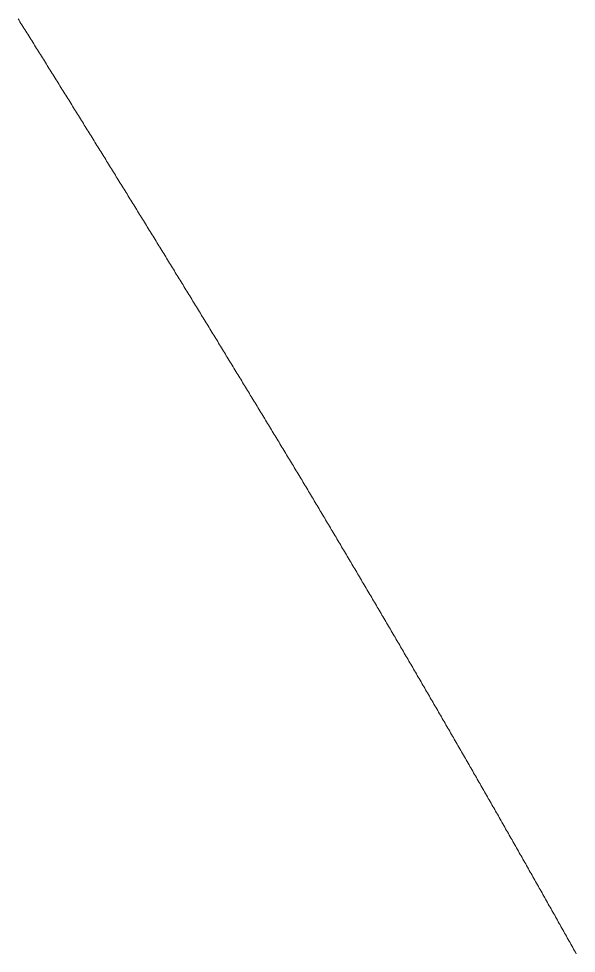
# Model space of a CAD drawing. Extents: x 174934 to 192674, y 648863 to 672607.
# Drawn here: x 180107 to 180137.2, y 661394.8 to 661445.5 of the extents above; entities that cross this region are included whole.
import ezdxf

# ---------------------------------------------------------------- set-up
doc = ezdxf.new("R2010")
doc.units = 0
doc.layers.add('pgesher', color=7, linetype='Continuous', lineweight=0)

msp = doc.modelspace()

# ---------------------------------------------------------------- linework, layer by layer
at = {"layer": 'pgesher', "flags": 128}
msp.add_lwpolyline([(180106.916, 661445.485), (180106.969, 661445.4), (180107.022, 661445.316), (180107.075, 661445.231), (180107.128, 661445.146), (180107.181, 661445.061), (180107.234, 661444.976), (180107.287, 661444.892), (180107.34, 661444.807), (180107.393, 661444.722), (180107.446, 661444.637), (180107.499, 661444.552), (180107.552, 661444.468), (180107.605, 661444.383), (180107.658, 661444.298), (180107.711, 661444.213), (180107.764, 661444.128), (180107.817, 661444.043), (180107.87, 661443.959), (180107.923, 661443.874), (180107.976, 661443.789), (180108.029, 661443.704), (180108.082, 661443.619), (180108.135, 661443.534), (180108.188, 661443.45), (180108.241, 661443.365), (180108.293, 661443.28), (180108.346, 661443.195), (180108.399, 661443.11), (180108.452, 661443.025), (180108.505, 661442.94), (180108.558, 661442.855), (180108.611, 661442.771), (180108.664, 661442.686), (180108.717, 661442.601), (180108.769, 661442.516), (180108.822, 661442.431), (180108.875, 661442.346), (180108.928, 661442.261), (180108.981, 661442.176), (180109.034, 661442.092), (180109.087, 661442.007), (180109.139, 661441.922), (180109.192, 661441.837), (180109.245, 661441.752), (180109.298, 661441.667), (180109.351, 661441.582), (180109.404, 661441.497), (180109.456, 661441.412), (180109.509, 661441.327), (180109.562, 661441.242), (180109.615, 661441.158), (180109.668, 661441.073), (180109.72, 661440.988), (180109.773, 661440.903), (180109.826, 661440.818), (180109.879, 661440.733), (180109.931, 661440.648), (180109.984, 661440.563), (180110.037, 661440.478), (180110.09, 661440.393), (180110.143, 661440.308), (180110.195, 661440.223), (180110.248, 661440.138), (180110.301, 661440.053), (180110.354, 661439.968), (180110.406, 661439.883), (180110.459, 661439.798), (180110.512, 661439.713), (180110.564, 661439.628), (180110.617, 661439.543), (180110.67, 661439.458), (180110.723, 661439.374), (180110.775, 661439.289), (180110.828, 661439.204), (180110.881, 661439.119), (180110.933, 661439.034), (180110.986, 661438.949), (180111.039, 661438.864), (180111.091, 661438.779), (180111.144, 661438.694), (180111.197, 661438.609), (180111.25, 661438.524), (180111.302, 661438.439), (180111.355, 661438.354), (180111.407, 661438.269), (180111.46, 661438.184), (180111.513, 661438.099), (180111.565, 661438.013), (180111.618, 661437.928), (180111.671, 661437.843), (180111.723, 661437.758), (180111.776, 661437.673), (180111.829, 661437.588), (180111.881, 661437.503), (180111.934, 661437.418), (180111.986, 661437.333), (180112.039, 661437.248), (180112.092, 661437.163), (180112.144, 661437.078), (180112.197, 661436.993), (180112.249, 661436.908), (180112.302, 661436.823), (180112.355, 661436.738), (180112.407, 661436.653), (180112.46, 661436.568), (180112.512, 661436.483), (180112.565, 661436.398), (180112.617, 661436.313), (180112.67, 661436.227), (180112.723, 661436.142), (180112.775, 661436.057), (180112.828, 661435.972), (180112.88, 661435.887), (180112.933, 661435.802), (180112.985, 661435.717), (180113.038, 661435.632), (180113.09, 661435.547), (180113.143, 661435.462), (180113.195, 661435.377), (180113.248, 661435.291), (180113.3, 661435.206), (180113.353, 661435.121), (180113.405, 661435.036), (180113.458, 661434.951), (180113.51, 661434.866), (180113.563, 661434.781), (180113.615, 661434.696), (180113.668, 661434.61), (180113.72, 661434.525), (180113.773, 661434.44), (180113.825, 661434.355), (180113.878, 661434.27), (180113.93, 661434.185), (180113.982, 661434.1), (180114.035, 661434.015), (180114.087, 661433.929), (180114.14, 661433.844), (180114.192, 661433.759), (180114.245, 661433.674), (180114.297, 661433.589), (180114.349, 661433.504), (180114.402, 661433.418), (180114.454, 661433.333), (180114.507, 661433.248), (180114.559, 661433.163), (180114.611, 661433.078), (180114.664, 661432.993), (180114.716, 661432.907), (180114.769, 661432.822), (180114.821, 661432.737), (180114.873, 661432.652), (180114.926, 661432.567), (180114.978, 661432.481), (180115.031, 661432.396), (180115.083, 661432.311), (180115.135, 661432.226), (180115.188, 661432.141), (180115.24, 661432.055), (180115.292, 661431.97), (180115.345, 661431.885), (180115.397, 661431.8), (180115.449, 661431.715), (180115.502, 661431.629), (180115.554, 661431.544), (180115.606, 661431.459), (180115.659, 661431.374), (180115.711, 661431.288), (180115.763, 661431.203), (180115.815, 661431.118), (180115.868, 661431.033), (180115.92, 661430.948), (180115.972, 661430.862), (180116.025, 661430.777), (180116.077, 661430.692), (180116.129, 661430.607), (180116.181, 661430.521), (180116.234, 661430.436), (180116.286, 661430.351), (180116.338, 661430.266), (180116.39, 661430.18), (180116.443, 661430.095), (180116.495, 661430.01), (180116.547, 661429.924), (180116.599, 661429.839), (180116.652, 661429.754), (180116.704, 661429.669), (180116.756, 661429.583), (180116.808, 661429.498), (180116.86, 661429.413), (180116.913, 661429.327), (180116.965, 661429.242), (180117.017, 661429.157), (180117.069, 661429.072), (180117.121, 661428.986), (180117.174, 661428.901), (180117.226, 661428.816), (180117.278, 661428.73), (180117.33, 661428.645), (180117.382, 661428.56), (180117.435, 661428.474), (180117.487, 661428.389), (180117.539, 661428.304), (180117.591, 661428.218), (180117.643, 661428.133), (180117.695, 661428.048), (180117.747, 661427.963), (180117.8, 661427.877), (180117.852, 661427.792), (180117.904, 661427.706), (180117.956, 661427.621), (180118.008, 661427.536), (180118.06, 661427.45), (180118.112, 661427.365), (180118.164, 661427.28), (180118.217, 661427.194), (180118.269, 661427.109), (180118.321, 661427.024), (180118.373, 661426.938), (180118.425, 661426.853), (180118.477, 661426.768), (180118.529, 661426.682), (180118.581, 661426.597), (180118.633, 661426.511), (180118.685, 661426.426), (180118.737, 661426.341), (180118.789, 661426.255), (180118.841, 661426.17), (180118.893, 661426.085), (180118.945, 661425.999), (180118.998, 661425.914), (180119.05, 661425.828), (180119.102, 661425.743), (180119.154, 661425.658), (180119.206, 661425.572), (180119.258, 661425.487), (180119.31, 661425.401), (180119.362, 661425.316), (180119.414, 661425.231), (180119.466, 661425.145), (180119.518, 661425.06), (180119.57, 661424.974), (180119.622, 661424.889), (180119.674, 661424.803), (180119.726, 661424.718), (180119.778, 661424.633), (180119.83, 661424.547), (180119.881, 661424.462), (180119.933, 661424.376), (180119.985, 661424.291), (180120.037, 661424.205), (180120.089, 661424.12), (180120.141, 661424.034), (180120.193, 661423.949), (180120.245, 661423.864), (180120.297, 661423.778), (180120.349, 661423.693), (180120.401, 661423.607), (180120.453, 661423.522), (180120.505, 661423.436), (180120.557, 661423.351), (180120.609, 661423.265), (180120.66, 661423.18), (180120.712, 661423.094), (180120.764, 661423.009), (180120.816, 661422.923), (180120.868, 661422.838), (180120.92, 661422.752), (180120.972, 661422.667), (180121.024, 661422.581), (180121.075, 661422.496), (180121.127, 661422.41), (180121.179, 661422.325), (180121.231, 661422.239), (180121.283, 661422.154), (180121.335, 661422.068), (180121.387, 661421.983), (180121.438, 661421.897), (180121.49, 661421.812), (180121.542, 661421.726), (180121.594, 661421.641), (180121.646, 661421.555), (180121.698, 661421.47), (180121.749, 661421.384), (180121.801, 661421.299), (180121.853, 661421.213), (180121.905, 661421.128), (180121.957, 661421.042), (180122.008, 661420.956), (180122.06, 661420.871), (180122.112, 661420.785), (180122.164, 661420.7), (180122.169, 661420.69), (180122.221, 661420.604), (180122.272, 661420.519), (180122.324, 661420.433), (180122.375, 661420.347), (180122.426, 661420.261), (180122.478, 661420.176), (180122.529, 661420.09), (180122.58, 661420.004), (180122.632, 661419.918), (180122.683, 661419.832), (180122.734, 661419.746), (180122.786, 661419.661), (180122.837, 661419.575), (180122.888, 661419.489), (180122.94, 661419.403), (180122.991, 661419.317), (180123.042, 661419.231), (180123.094, 661419.146), (180123.145, 661419.06), (180123.196, 661418.974), (180123.247, 661418.888), (180123.298, 661418.802), (180123.35, 661418.716), (180123.401, 661418.63), (180123.452, 661418.544), (180123.503, 661418.459), (180123.555, 661418.373), (180123.606, 661418.287), (180123.657, 661418.201), (180123.708, 661418.115), (180123.759, 661418.029), (180123.81, 661417.943), (180123.861, 661417.857), (180123.913, 661417.771), (180123.964, 661417.685), (180124.015, 661417.599), (180124.066, 661417.513), (180124.117, 661417.427), (180124.168, 661417.341), (180124.219, 661417.255), (180124.27, 661417.169), (180124.321, 661417.083), (180124.372, 661416.997), (180124.423, 661416.911), (180124.474, 661416.825), (180124.525, 661416.739), (180124.576, 661416.653), (180124.627, 661416.567), (180124.678, 661416.481), (180124.729, 661416.395), (180124.78, 661416.309), (180124.831, 661416.223), (180124.882, 661416.137), (180124.933, 661416.051), (180124.984, 661415.965), (180125.035, 661415.879), (180125.086, 661415.793), (180125.137, 661415.707), (180125.188, 661415.621), (180125.239, 661415.535), (180125.29, 661415.449), (180125.341, 661415.363), (180125.392, 661415.277), (180125.442, 661415.191), (180125.493, 661415.104), (180125.544, 661415.018), (180125.595, 661414.932), (180125.646, 661414.846), (180125.697, 661414.76), (180125.747, 661414.674), (180125.798, 661414.588), (180125.849, 661414.502), (180125.9, 661414.415), (180125.951, 661414.329), (180126.001, 661414.243), (180126.052, 661414.157), (180126.103, 661414.071), (180126.154, 661413.985), (180126.204, 661413.898), (180126.255, 661413.812), (180126.306, 661413.726), (180126.357, 661413.64), (180126.407, 661413.554), (180126.458, 661413.468), (180126.509, 661413.381), (180126.559, 661413.295), (180126.61, 661413.209), (180126.661, 661413.123), (180126.711, 661413.036), (180126.762, 661412.95), (180126.813, 661412.864), (180126.863, 661412.778), (180126.914, 661412.692), (180126.964, 661412.605), (180127.015, 661412.519), (180127.066, 661412.433), (180127.116, 661412.347), (180127.167, 661412.26), (180127.217, 661412.174), (180127.268, 661412.088), (180127.319, 661412.001), (180127.369, 661411.915), (180127.42, 661411.829), (180127.47, 661411.743), (180127.521, 661411.656), (180127.571, 661411.57), (180127.622, 661411.484), (180127.672, 661411.397), (180127.723, 661411.311), (180127.773, 661411.225), (180127.824, 661411.138), (180127.874, 661411.052), (180127.924, 661410.966), (180127.975, 661410.879), (180128.025, 661410.793), (180128.076, 661410.707), (180128.126, 661410.62), (180128.177, 661410.534), (180128.227, 661410.447), (180128.277, 661410.361), (180128.328, 661410.275), (180128.378, 661410.188), (180128.428, 661410.102), (180128.479, 661410.016), (180128.529, 661409.929), (180128.579, 661409.843), (180128.63, 661409.756), (180128.68, 661409.67), (180128.73, 661409.583), (180128.781, 661409.497), (180128.831, 661409.411), (180128.881, 661409.324), (180128.932, 661409.238), (180128.982, 661409.151), (180129.032, 661409.065), (180129.082, 661408.978), (180129.133, 661408.892), (180129.183, 661408.805), (180129.233, 661408.719), (180129.283, 661408.632), (180129.333, 661408.546), (180129.384, 661408.459), (180129.434, 661408.373), (180129.484, 661408.286), (180129.534, 661408.2), (180129.584, 661408.113), (180129.634, 661408.027), (180129.685, 661407.94), (180129.735, 661407.854), (180129.785, 661407.767), (180129.835, 661407.681), (180129.885, 661407.594), (180129.935, 661407.508), (180129.985, 661407.421), (180130.035, 661407.335), (180130.085, 661407.248), (180130.135, 661407.162), (180130.185, 661407.075), (180130.236, 661406.988), (180130.286, 661406.902), (180130.336, 661406.815), (180130.386, 661406.729), (180130.436, 661406.642), (180130.486, 661406.555), (180130.536, 661406.469), (180130.586, 661406.382), (180130.636, 661406.296), (180130.686, 661406.209), (180130.736, 661406.122), (180130.785, 661406.036), (180130.835, 661405.949), (180130.885, 661405.862), (180130.935, 661405.776), (180130.985, 661405.689), (180131.035, 661405.602), (180131.085, 661405.516), (180131.135, 661405.429), (180131.185, 661405.342), (180131.235, 661405.256), (180131.284, 661405.169), (180131.334, 661405.082), (180131.384, 661404.996), (180131.434, 661404.909), (180131.484, 661404.822), (180131.534, 661404.736), (180131.583, 661404.649), (180131.633, 661404.562), (180131.683, 661404.475), (180131.733, 661404.389), (180131.783, 661404.302), (180131.832, 661404.215), (180131.882, 661404.129), (180131.932, 661404.042), (180131.982, 661403.955), (180132.031, 661403.868), (180132.081, 661403.782), (180132.131, 661403.695), (180132.181, 661403.608), (180132.23, 661403.521), (180132.28, 661403.434), (180132.33, 661403.348), (180132.379, 661403.261), (180132.429, 661403.174), (180132.479, 661403.087), (180132.528, 661403), (180132.578, 661402.914), (180132.628, 661402.827), (180132.677, 661402.74), (180132.727, 661402.653), (180132.776, 661402.566), (180132.826, 661402.48), (180132.876, 661402.393), (180132.925, 661402.306), (180132.975, 661402.219), (180133.024, 661402.132), (180133.074, 661402.045), (180133.123, 661401.958), (180133.173, 661401.872), (180133.222, 661401.785), (180133.272, 661401.698), (180133.321, 661401.611), (180133.371, 661401.524), (180133.42, 661401.437), (180133.47, 661401.35), (180133.519, 661401.263), (180133.569, 661401.176), (180133.618, 661401.089), (180133.668, 661401.003), (180133.717, 661400.916), (180133.767, 661400.829), (180133.816, 661400.742), (180133.865, 661400.655), (180133.915, 661400.568), (180133.964, 661400.481), (180134.014, 661400.394), (180134.063, 661400.307), (180134.112, 661400.22), (180134.162, 661400.133), (180134.211, 661400.046), (180134.26, 661399.959), (180134.31, 661399.872), (180134.359, 661399.785), (180134.408, 661399.698), (180134.458, 661399.611), (180134.507, 661399.524), (180134.556, 661399.437), (180134.606, 661399.35), (180134.655, 661399.263), (180134.704, 661399.176), (180134.753, 661399.089), (180134.803, 661399.002), (180134.852, 661398.915), (180134.901, 661398.828), (180134.95, 661398.741), (180134.999, 661398.654), (180135.049, 661398.567), (180135.098, 661398.48), (180135.147, 661398.393), (180135.196, 661398.306), (180135.245, 661398.218), (180135.295, 661398.131), (180135.344, 661398.044), (180135.393, 661397.957), (180135.442, 661397.87), (180135.491, 661397.783), (180135.54, 661397.696), (180135.589, 661397.609), (180135.638, 661397.522), (180135.687, 661397.435), (180135.737, 661397.347), (180135.786, 661397.26), (180135.835, 661397.173), (180135.884, 661397.086), (180135.933, 661396.999), (180135.982, 661396.912), (180136.031, 661396.825), (180136.08, 661396.737), (180136.129, 661396.65), (180136.178, 661396.563), (180136.227, 661396.476), (180136.276, 661396.389), (180136.325, 661396.301), (180136.374, 661396.214), (180136.423, 661396.127), (180136.472, 661396.04), (180136.521, 661395.953), (180136.57, 661395.865), (180136.618, 661395.778), (180136.667, 661395.691), (180136.716, 661395.604), (180136.765, 661395.517), (180136.814, 661395.429), (180136.863, 661395.342), (180136.912, 661395.255), (180136.961, 661395.168), (180137.009, 661395.08), (180137.058, 661394.993), (180137.107, 661394.906), (180137.156, 661394.819), (180137.205, 661394.731)], dxfattribs=at)

doc.saveas('drawing.dxf')
